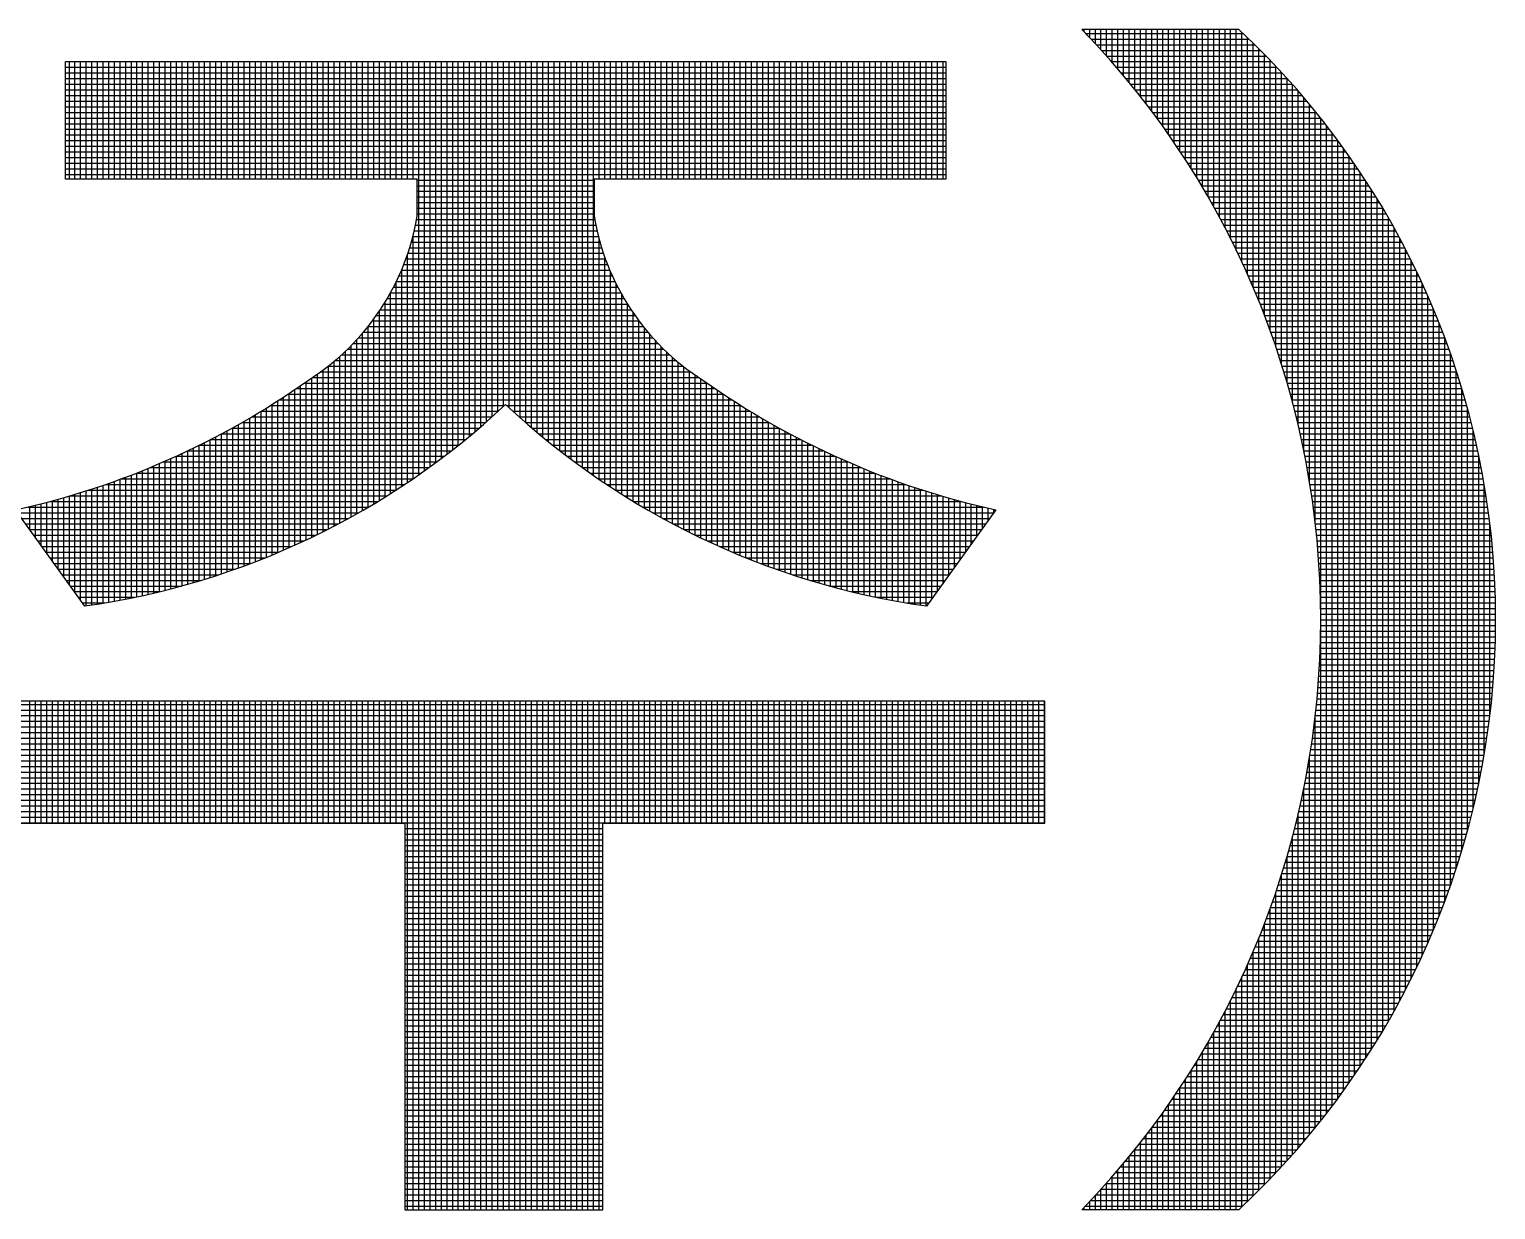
# Model space of a CAD drawing. Header units: inches. Extents: x 2106 to 2947, y -14 to 580.
# Drawn here: x 2841.9 to 2846.417, y 88.532 to 92.167 of the extents above; entities that cross this region are included whole.
import ezdxf

# ---------------------------------------------------------------- set-up
doc = ezdxf.new("R2010")
doc.units = ezdxf.units.IN
doc.header["$MEASUREMENT"] = 0
doc.layers.add('BG ÇÑ±¹Áö¿ª³\xad¹æ±â¼úÁÖ½ÄÈ¸»ç CI', color=7, linetype='Continuous')

msp = doc.modelspace()

# ---------------------------------------------------------------- linework, layer by layer
at = {"layer": 'BG ÇÑ±¹Áö¿ª³\xad¹æ±â¼úÁÖ½ÄÈ¸»ç CI', "color": 7, "linetype": 'Continuous', "lineweight": 25}
for p, q in [((2845.1425, 92.1672), (2845.6254, 92.1672)), ((2845.1492, 92.1603), (2845.1492, 92.1672)), ((2845.1547, 92.1545), (2845.639, 92.1545)), ((2845.1665, 92.142), (2845.1665, 92.1672)), ((2845.1839, 92.1234), (2845.1839, 92.1672)), ((2845.2013, 92.1044), (2845.2013, 92.1672)), ((2845.2186, 92.0851), (2845.2186, 92.1672)), ((2845.236, 92.0653), (2845.236, 92.1672)), ((2845.2534, 92.0452), (2845.2534, 92.1672)), ((2845.2707, 92.0246), (2845.2707, 92.1672)), ((2845.2881, 92.0036), (2845.2881, 92.1672)), ((2845.3055, 91.9821), (2845.3055, 92.1672)), ((2845.3228, 91.9602), (2845.3228, 92.1672)), ((2845.3402, 91.9378), (2845.3402, 92.1672)), ((2845.3576, 91.9148), (2845.3576, 92.1672)), ((2845.3749, 91.8913), (2845.3749, 92.1672)), ((2845.3923, 91.8673), (2845.3923, 92.1672)), ((2845.4096, 91.8427), (2845.4096, 92.1672)), ((2845.427, 91.8174), (2845.427, 92.1672)), ((2845.4444, 91.7915), (2845.4444, 92.1672)), ((2845.4617, 91.7649), (2845.4617, 92.1672)), ((2845.4791, 91.7376), (2845.4791, 92.1672)), ((2845.4965, 91.7095), (2845.4965, 92.1672)), ((2845.5138, 91.6806), (2845.5138, 92.1672)), ((2845.5312, 91.6508), (2845.5312, 92.1672)), ((2845.5486, 91.6201), (2845.5486, 92.1672)), ((2845.5659, 91.5884), (2845.5659, 92.1672)), ((2845.5833, 91.5556), (2845.5833, 92.1672)), ((2845.6007, 91.5216), (2845.6007, 92.1672)), ((2845.618, 91.4863), (2845.618, 92.1672)), ((2845.6354, 91.4496), (2845.6354, 92.1578)), ((2845.1712, 92.1371), (2845.6572, 92.1371)), ((2845.1873, 92.1197), (2845.675, 92.1197)), ((2845.2031, 92.1024), (2845.6925, 92.1024)), ((2845.6527, 91.4114), (2845.6527, 92.1414)), ((2845.6701, 91.3715), (2845.6701, 92.1245)), ((2845.6875, 91.3296), (2845.6875, 92.1074)), ((2842.0119, 91.7059), (2842.0119, 92.0682)), ((2842.0119, 92.0682), (2843.3675, 92.0682)), ((2842.0119, 92.0676), (2844.723, 92.0676)), ((2842.0236, 91.7059), (2842.0236, 92.0682)), ((2842.0409, 91.7059), (2842.0409, 92.0682)), ((2842.0583, 91.7059), (2842.0583, 92.0682)), ((2842.0757, 91.7059), (2842.0757, 92.0682)), ((2842.093, 91.7059), (2842.093, 92.0682)), ((2842.1104, 91.7059), (2842.1104, 92.0682)), ((2842.1278, 91.7059), (2842.1278, 92.0682)), ((2842.1451, 91.7059), (2842.1451, 92.0682)), ((2842.1625, 91.7059), (2842.1625, 92.0682)), ((2842.1798, 91.7059), (2842.1798, 92.0682)), ((2842.1972, 91.7059), (2842.1972, 92.0682)), ((2842.2146, 91.7059), (2842.2146, 92.0682)), ((2842.2319, 91.7059), (2842.2319, 92.0682)), ((2842.2493, 91.7059), (2842.2493, 92.0682)), ((2842.2667, 91.7059), (2842.2667, 92.0682)), ((2842.284, 91.7059), (2842.284, 92.0682)), ((2842.3014, 91.7059), (2842.3014, 92.0682)), ((2842.3188, 91.7059), (2842.3188, 92.0682)), ((2842.3361, 91.7059), (2842.3361, 92.0682)), ((2842.3535, 91.7059), (2842.3535, 92.0682)), ((2842.3709, 91.7059), (2842.3709, 92.0682)), ((2842.3882, 91.7059), (2842.3882, 92.0682)), ((2842.4056, 91.7059), (2842.4056, 92.0682)), ((2842.423, 91.7059), (2842.423, 92.0682)), ((2842.4403, 91.7059), (2842.4403, 92.0682)), ((2842.4577, 91.7059), (2842.4577, 92.0682)), ((2842.475, 91.7059), (2842.475, 92.0682)), ((2842.4924, 91.7059), (2842.4924, 92.0682)), ((2842.5098, 91.7059), (2842.5098, 92.0682)), ((2842.5271, 91.7059), (2842.5271, 92.0682)), ((2842.5445, 91.7059), (2842.5445, 92.0682)), ((2842.5619, 91.7059), (2842.5619, 92.0682)), ((2842.5792, 91.7059), (2842.5792, 92.0682)), ((2842.5966, 91.7059), (2842.5966, 92.0682)), ((2842.614, 91.7059), (2842.614, 92.0682)), ((2842.6313, 91.7059), (2842.6313, 92.0682)), ((2842.6487, 91.7059), (2842.6487, 92.0682)), ((2842.6661, 91.7059), (2842.6661, 92.0682)), ((2842.6834, 91.7059), (2842.6834, 92.0682)), ((2842.7008, 91.7059), (2842.7008, 92.0682)), ((2842.7181, 91.7059), (2842.7181, 92.0682)), ((2842.7355, 91.7059), (2842.7355, 92.0682)), ((2842.7529, 91.7059), (2842.7529, 92.0682)), ((2842.7702, 91.7059), (2842.7702, 92.0682)), ((2842.7876, 91.7059), (2842.7876, 92.0682)), ((2842.805, 91.7059), (2842.805, 92.0682)), ((2842.8223, 91.7059), (2842.8223, 92.0682)), ((2842.8397, 91.7059), (2842.8397, 92.0682)), ((2842.8571, 91.7059), (2842.8571, 92.0682)), ((2842.8744, 91.7059), (2842.8744, 92.0682)), ((2842.8918, 91.7059), (2842.8918, 92.0682)), ((2842.9092, 91.7059), (2842.9092, 92.0682)), ((2842.9265, 91.7059), (2842.9265, 92.0682)), ((2842.9439, 91.7059), (2842.9439, 92.0682)), ((2842.9613, 91.7059), (2842.9613, 92.0682)), ((2842.9786, 91.7059), (2842.9786, 92.0682)), ((2842.996, 91.7059), (2842.996, 92.0682)), ((2843.0133, 91.7059), (2843.0133, 92.0682)), ((2843.0307, 91.7059), (2843.0307, 92.0682)), ((2843.0481, 91.7059), (2843.0481, 92.0682)), ((2843.0654, 91.7059), (2843.0654, 92.0682)), ((2843.0828, 91.7059), (2843.0828, 92.0682)), ((2843.1002, 90.7953), (2843.1002, 92.0682)), ((2843.1175, 90.8075), (2843.1175, 92.0682)), ((2843.1349, 90.82), (2843.1349, 92.0682)), ((2843.1523, 90.8327), (2843.1523, 92.0682)), ((2843.1696, 90.8456), (2843.1696, 92.0682)), ((2843.187, 90.8588), (2843.187, 92.0682)), ((2843.2044, 90.8722), (2843.2044, 92.0682)), ((2843.2217, 90.8859), (2843.2217, 92.0682)), ((2843.2391, 90.8998), (2843.2391, 92.0682)), ((2843.2564, 90.9141), (2843.2564, 92.0682)), ((2843.2738, 90.9286), (2843.2738, 92.0682)), ((2843.2912, 90.9433), (2843.2912, 92.0682)), ((2843.3085, 90.9584), (2843.3085, 92.0682)), ((2843.3259, 90.9738), (2843.3259, 92.0682)), ((2843.3433, 90.9895), (2843.3433, 92.0682)), ((2843.3606, 91.0055), (2843.3606, 92.0682)), ((2843.3675, 92.0682), (2844.723, 92.0682)), ((2843.378, 91.002), (2843.378, 92.0682)), ((2843.3954, 90.9861), (2843.3954, 92.0682)), ((2843.4127, 90.9705), (2843.4127, 92.0682)), ((2843.4301, 90.9552), (2843.4301, 92.0682)), ((2843.4475, 90.9402), (2843.4475, 92.0682)), ((2843.4648, 90.9254), (2843.4648, 92.0682)), ((2843.4822, 90.911), (2843.4822, 92.0682)), ((2843.4996, 90.8968), (2843.4996, 92.0682)), ((2843.5169, 90.8829), (2843.5169, 92.0682)), ((2843.5343, 90.8693), (2843.5343, 92.0682)), ((2843.5516, 90.8559), (2843.5516, 92.0682)), ((2843.569, 90.8428), (2843.569, 92.0682)), ((2843.5864, 90.8299), (2843.5864, 92.0682)), ((2843.6037, 90.8173), (2843.6037, 92.0682)), ((2843.6211, 90.8049), (2843.6211, 92.0682)), ((2843.6385, 90.7927), (2843.6385, 92.0682)), ((2843.6558, 91.7059), (2843.6558, 92.0682)), ((2843.6732, 91.7059), (2843.6732, 92.0682)), ((2843.6906, 91.7059), (2843.6906, 92.0682)), ((2843.7079, 91.7059), (2843.7079, 92.0682)), ((2843.7253, 91.7059), (2843.7253, 92.0682)), ((2843.7427, 91.7059), (2843.7427, 92.0682)), ((2843.76, 91.7059), (2843.76, 92.0682)), ((2843.7774, 91.7059), (2843.7774, 92.0682)), ((2843.7947, 91.7059), (2843.7947, 92.0682)), ((2843.8121, 91.7059), (2843.8121, 92.0682)), ((2843.8295, 91.7059), (2843.8295, 92.0682)), ((2843.8468, 91.7059), (2843.8468, 92.0682)), ((2843.8642, 91.7059), (2843.8642, 92.0682)), ((2843.8816, 91.7059), (2843.8816, 92.0682)), ((2843.8989, 91.7059), (2843.8989, 92.0682)), ((2843.9163, 91.7059), (2843.9163, 92.0682)), ((2843.9337, 91.7059), (2843.9337, 92.0682)), ((2843.951, 91.7059), (2843.951, 92.0682)), ((2843.9684, 91.7059), (2843.9684, 92.0682)), ((2843.9858, 91.7059), (2843.9858, 92.0682)), ((2844.0031, 91.7059), (2844.0031, 92.0682)), ((2844.0205, 91.7059), (2844.0205, 92.0682)), ((2844.0379, 91.7059), (2844.0379, 92.0682)), ((2844.0552, 91.7059), (2844.0552, 92.0682)), ((2844.0726, 91.7059), (2844.0726, 92.0682)), ((2844.0899, 91.7059), (2844.0899, 92.0682)), ((2844.1073, 91.7059), (2844.1073, 92.0682)), ((2844.1247, 91.7059), (2844.1247, 92.0682)), ((2844.142, 91.7059), (2844.142, 92.0682)), ((2844.1594, 91.7059), (2844.1594, 92.0682)), ((2844.1768, 91.7059), (2844.1768, 92.0682)), ((2844.1941, 91.7059), (2844.1941, 92.0682)), ((2844.2115, 91.7059), (2844.2115, 92.0682)), ((2844.2289, 91.7059), (2844.2289, 92.0682)), ((2844.2462, 91.7059), (2844.2462, 92.0682)), ((2844.2636, 91.7059), (2844.2636, 92.0682)), ((2844.281, 91.7059), (2844.281, 92.0682)), ((2844.2983, 91.7059), (2844.2983, 92.0682)), ((2844.3157, 91.7059), (2844.3157, 92.0682)), ((2844.333, 91.7059), (2844.333, 92.0682)), ((2844.3504, 91.7059), (2844.3504, 92.0682)), ((2844.3678, 91.7059), (2844.3678, 92.0682)), ((2844.3851, 91.7059), (2844.3851, 92.0682)), ((2844.4025, 91.7059), (2844.4025, 92.0682)), ((2844.4199, 91.7059), (2844.4199, 92.0682)), ((2844.4372, 91.7059), (2844.4372, 92.0682)), ((2844.4546, 91.7059), (2844.4546, 92.0682)), ((2844.472, 91.7059), (2844.472, 92.0682)), ((2844.4893, 91.7059), (2844.4893, 92.0682)), ((2844.5067, 91.7059), (2844.5067, 92.0682)), ((2844.5241, 91.7059), (2844.5241, 92.0682)), ((2844.5414, 91.7059), (2844.5414, 92.0682)), ((2844.5588, 91.7059), (2844.5588, 92.0682)), ((2844.5761, 91.7059), (2844.5761, 92.0682)), ((2844.5935, 91.7059), (2844.5935, 92.0682)), ((2844.6109, 91.7059), (2844.6109, 92.0682)), ((2844.6282, 91.7059), (2844.6282, 92.0682)), ((2844.6456, 91.7059), (2844.6456, 92.0682)), ((2844.663, 91.7059), (2844.663, 92.0682)), ((2844.6803, 91.7059), (2844.6803, 92.0682)), ((2844.6977, 91.7059), (2844.6977, 92.0682)), ((2844.7151, 91.7059), (2844.7151, 92.0682)), ((2844.723, 92.0682), (2844.723, 91.7059)), ((2845.2187, 92.085), (2845.7096, 92.085)), ((2845.234, 92.0676), (2845.7265, 92.0676)), ((2845.7048, 91.2856), (2845.7048, 92.0899)), ((2845.7222, 91.239), (2845.7222, 92.0721)), ((2845.7396, 91.1895), (2845.7396, 92.0539)), ((2842.0119, 92.0503), (2844.723, 92.0503)), ((2842.0119, 92.0329), (2844.723, 92.0329)), ((2842.0119, 92.0156), (2844.723, 92.0156)), ((2845.249, 92.0503), (2845.7429, 92.0503)), ((2845.2638, 92.0329), (2845.7591, 92.0329)), ((2845.2783, 92.0156), (2845.775, 92.0156)), ((2845.7569, 91.1365), (2845.7569, 92.0353)), ((2845.7743, 91.0792), (2845.7743, 92.0163)), ((2842.0119, 91.9982), (2844.723, 91.9982)), ((2842.0119, 91.9808), (2844.723, 91.9808)), ((2842.0119, 91.9635), (2844.723, 91.9635)), ((2845.2925, 91.9982), (2845.7906, 91.9982)), ((2845.3065, 91.9808), (2845.8058, 91.9808)), ((2845.3203, 91.9635), (2845.8208, 91.9635)), ((2845.7917, 91.0166), (2845.7917, 91.9969)), ((2845.809, 90.947), (2845.809, 91.9772)), ((2842.0119, 91.9461), (2844.723, 91.9461)), ((2842.0119, 91.9287), (2844.723, 91.9287)), ((2845.3338, 91.9461), (2845.8356, 91.9461)), ((2845.3471, 91.9287), (2845.85, 91.9287)), ((2845.8264, 90.8675), (2845.8264, 91.9569)), ((2845.8438, 90.7727), (2845.8438, 91.9363)), ((2842.0119, 91.9114), (2844.723, 91.9114)), ((2842.0119, 91.894), (2844.723, 91.894)), ((2842.0119, 91.8766), (2844.723, 91.8766)), ((2845.3601, 91.9114), (2845.8642, 91.9114)), ((2845.373, 91.894), (2845.8781, 91.894)), ((2845.3856, 91.8766), (2845.8918, 91.8766)), ((2845.8611, 90.6482), (2845.8611, 91.9151)), ((2845.8785, 88.8055), (2845.8785, 91.8935)), ((2845.8959, 88.8277), (2845.8959, 91.8714)), ((2842.0119, 91.8593), (2844.723, 91.8593)), ((2842.0119, 91.8419), (2844.723, 91.8419)), ((2845.398, 91.8593), (2845.9052, 91.8593)), ((2845.4102, 91.8419), (2845.9184, 91.8419)), ((2845.9132, 88.8503), (2845.9132, 91.8488)), ((2842.0119, 91.8245), (2844.723, 91.8245)), ((2842.0119, 91.8072), (2844.723, 91.8072)), ((2842.0119, 91.7898), (2844.723, 91.7898)), ((2845.4221, 91.8245), (2845.9313, 91.8245)), ((2845.4339, 91.8072), (2845.944, 91.8072)), ((2845.4455, 91.7898), (2845.9565, 91.7898)), ((2845.9306, 88.8735), (2845.9306, 91.8256)), ((2845.9479, 88.8973), (2845.9479, 91.8018)), ((2842.0119, 91.7725), (2844.723, 91.7725)), ((2842.0119, 91.7551), (2844.723, 91.7551)), ((2842.0119, 91.7377), (2844.723, 91.7377)), ((2845.4569, 91.7725), (2845.9688, 91.7725)), ((2845.468, 91.7551), (2845.9808, 91.7551)), ((2845.479, 91.7377), (2845.9926, 91.7377)), ((2845.9653, 88.9217), (2845.9653, 91.7774)), ((2845.9827, 88.9467), (2845.9827, 91.7524)), ((2842.0119, 91.7204), (2844.723, 91.7204)), ((2843.0952, 91.7059), (2842.0119, 91.7059)), ((2843.0952, 91.594), (2843.0952, 91.7059)), ((2843.0952, 91.703), (2843.6398, 91.703)), ((2844.723, 91.7059), (2843.6398, 91.7059)), ((2843.6398, 91.7059), (2843.6398, 91.594)), ((2845.4898, 91.7204), (2846.0042, 91.7204)), ((2845.5004, 91.703), (2846.0156, 91.703)), ((2846, 88.9724), (2846, 91.7267)), ((2846.0174, 88.9988), (2846.0174, 91.7003)), ((2843.0952, 91.6856), (2843.6398, 91.6856)), ((2843.0952, 91.6683), (2843.6398, 91.6683)), ((2843.0952, 91.6509), (2843.6398, 91.6509)), ((2845.5108, 91.6856), (2846.0268, 91.6856)), ((2845.5211, 91.6683), (2846.0378, 91.6683)), ((2845.5311, 91.6509), (2846.0486, 91.6509)), ((2846.0348, 89.0259), (2846.0348, 91.6731)), ((2846.0521, 89.0539), (2846.0521, 91.6452)), ((2843.0952, 91.6335), (2843.6398, 91.6335)), ((2843.0952, 91.6162), (2843.6398, 91.6162)), ((2845.541, 91.6335), (2846.0592, 91.6335)), ((2845.5507, 91.6162), (2846.0696, 91.6162)), ((2846.0695, 89.0827), (2846.0695, 91.6163)), ((2843.0897, 91.5641), (2843.6453, 91.5641)), ((2843.093, 91.5814), (2843.6419, 91.5814)), ((2843.0952, 91.5988), (2843.6398, 91.5988)), ((2845.5603, 91.5988), (2846.0798, 91.5988)), ((2845.5696, 91.5814), (2846.0898, 91.5814)), ((2845.5788, 91.5641), (2846.0997, 91.5641)), ((2846.0869, 89.1125), (2846.0869, 91.5866)), ((2846.1042, 89.1432), (2846.1042, 91.5559)), ((2843.077, 91.512), (2843.658, 91.512)), ((2843.0816, 91.5293), (2843.6533, 91.5293)), ((2843.0828, 90.7833), (2843.0828, 91.534)), ((2843.0859, 91.5467), (2843.6491, 91.5467)), ((2843.6558, 90.7808), (2843.6558, 91.5198)), ((2845.5879, 91.5467), (2846.1093, 91.5467)), ((2845.5967, 91.5293), (2846.1188, 91.5293)), ((2845.6054, 91.512), (2846.1281, 91.512)), ((2846.1216, 89.1749), (2846.1216, 91.5241)), ((2843.0654, 90.7716), (2843.0654, 91.4749)), ((2843.0662, 91.4773), (2843.6687, 91.4773)), ((2843.0718, 91.4946), (2843.6631, 91.4946)), ((2845.614, 91.4946), (2846.1372, 91.4946)), ((2845.6224, 91.4773), (2846.1461, 91.4773)), ((2846.139, 89.2079), (2846.139, 91.4912)), ((2843.0465, 91.4252), (2843.6884, 91.4252)), ((2843.0481, 90.76), (2843.0481, 91.4289)), ((2843.0536, 91.4425), (2843.6814, 91.4425)), ((2843.0601, 91.4599), (2843.6748, 91.4599)), ((2843.6732, 90.7691), (2843.6732, 91.4643)), ((2843.6906, 90.7576), (2843.6906, 91.4202)), ((2845.6306, 91.4599), (2846.1549, 91.4599)), ((2845.6387, 91.4425), (2846.1635, 91.4425)), ((2845.6466, 91.4252), (2846.1719, 91.4252)), ((2846.1563, 89.242), (2846.1563, 91.457)), ((2846.1737, 89.2776), (2846.1737, 91.4215)), ((2843.0307, 90.7487), (2843.0307, 91.3903)), ((2843.0308, 91.3904), (2843.7041, 91.3904)), ((2843.0389, 91.4078), (2843.696, 91.4078)), ((2843.7079, 90.7463), (2843.7079, 91.3827)), ((2845.6544, 91.4078), (2846.1802, 91.4078)), ((2845.662, 91.3904), (2846.1883, 91.3904)), ((2846.191, 89.3146), (2846.191, 91.3844)), ((2843.003, 91.3383), (2843.732, 91.3383)), ((2843.0128, 91.3557), (2843.7221, 91.3557)), ((2843.0133, 90.7376), (2843.0133, 91.3566)), ((2843.0221, 91.3731), (2843.7128, 91.3731)), ((2843.7253, 90.7352), (2843.7253, 91.3499)), ((2845.6694, 91.3731), (2846.1962, 91.3731)), ((2845.6768, 91.3557), (2846.204, 91.3557)), ((2845.6839, 91.3383), (2846.2116, 91.3383)), ((2846.2084, 89.3534), (2846.2084, 91.3457)), ((2842.9695, 91.2862), (2843.7655, 91.2862)), ((2842.9786, 90.716), (2842.9786, 91.2996)), ((2842.9813, 91.3036), (2843.7536, 91.3036)), ((2842.9925, 91.321), (2843.7425, 91.321)), ((2842.996, 90.7267), (2842.996, 91.3266)), ((2843.7427, 90.7244), (2843.7427, 91.3207)), ((2843.76, 90.7137), (2843.76, 91.2941)), ((2845.691, 91.321), (2846.2191, 91.321)), ((2845.6978, 91.3036), (2846.2264, 91.3036)), ((2845.7046, 91.2862), (2846.2335, 91.2862)), ((2846.2258, 89.394), (2846.2258, 91.3051)), ((2842.9434, 91.2515), (2843.7915, 91.2515)), ((2842.9439, 90.6952), (2842.9439, 91.2521)), ((2842.9568, 91.2689), (2843.7781, 91.2689)), ((2842.9613, 90.7055), (2842.9613, 91.2748)), ((2843.7774, 90.7033), (2843.7774, 91.2698)), ((2843.7947, 90.6931), (2843.7947, 91.2474)), ((2845.7112, 91.2689), (2846.2405, 91.2689)), ((2845.7176, 91.2515), (2846.2474, 91.2515)), ((2846.2431, 89.4367), (2846.2431, 91.2623)), ((2842.8979, 91.1994), (2843.837, 91.1994)), ((2842.9092, 90.6752), (2842.9092, 91.2114)), ((2842.914, 91.2168), (2843.8209, 91.2168)), ((2842.9265, 90.6851), (2842.9265, 91.231)), ((2842.9292, 91.2342), (2843.8057, 91.2342)), ((2843.8121, 90.683), (2843.8121, 91.2267)), ((2843.8295, 90.6731), (2843.8295, 91.2074)), ((2845.724, 91.2342), (2846.2541, 91.2342)), ((2845.7301, 91.2168), (2846.2606, 91.2168)), ((2845.7362, 91.1994), (2846.267, 91.1994)), ((2846.2605, 89.4819), (2846.2605, 91.2171)), ((2842.8571, 90.6467), (2842.8571, 91.16)), ((2842.8622, 91.1647), (2843.8727, 91.1647)), ((2842.8744, 90.656), (2842.8744, 91.1761)), ((2842.8807, 91.1821), (2843.8543, 91.1821)), ((2842.8918, 90.6655), (2842.8918, 91.1931)), ((2843.8468, 90.6635), (2843.8468, 91.1894)), ((2843.8642, 90.654), (2843.8642, 91.1726)), ((2843.8816, 90.6447), (2843.8816, 91.1568)), ((2845.7421, 91.1821), (2846.2733, 91.1821)), ((2845.7478, 91.1647), (2846.2794, 91.1647)), ((2846.2779, 89.53), (2846.2779, 91.1691)), ((2842.7876, 90.6112), (2842.7876, 91.1051)), ((2842.7982, 91.1126), (2843.9367, 91.1126)), ((2842.805, 90.6198), (2842.805, 91.1176)), ((2842.8212, 91.13), (2843.9137, 91.13)), ((2842.8223, 90.6286), (2842.8223, 91.1309)), ((2842.8397, 90.6375), (2842.8397, 91.145)), ((2842.8425, 91.1473), (2843.8925, 91.1473)), ((2843.8989, 90.6356), (2843.8989, 91.1419)), ((2843.9163, 90.6267), (2843.9163, 91.128)), ((2843.9337, 90.6179), (2843.9337, 91.1148)), ((2845.7535, 91.1473), (2846.2854, 91.1473)), ((2845.759, 91.13), (2846.2912, 91.13)), ((2845.7643, 91.1126), (2846.2969, 91.1126)), ((2846.2952, 89.5815), (2846.2952, 91.1176)), ((2842.7223, 91.0605), (2844.0126, 91.0605)), ((2842.7355, 90.5864), (2842.7355, 91.0695)), ((2842.7475, 91.0779), (2843.9874, 91.0779)), ((2842.7529, 90.5945), (2842.7529, 91.0816)), ((2842.7702, 90.6028), (2842.7702, 91.0933)), ((2842.7732, 91.0952), (2843.9617, 91.0952)), ((2843.951, 90.6094), (2843.951, 91.1025)), ((2843.9684, 90.601), (2843.9684, 91.0909)), ((2843.9858, 90.5928), (2843.9858, 91.079)), ((2844.0031, 90.5847), (2844.0031, 91.067)), ((2845.7696, 91.0952), (2846.3024, 91.0952)), ((2845.7747, 91.0779), (2846.3078, 91.0779)), ((2845.7797, 91.0605), (2846.3131, 91.0605)), ((2846.3126, 89.637), (2846.3126, 91.062)), ((2842.6661, 90.5557), (2842.6661, 91.0233)), ((2842.6699, 91.0258), (2844.065, 91.0258)), ((2842.6834, 90.5632), (2842.6834, 91.0345)), ((2842.6965, 91.0431), (2844.0384, 91.0431)), ((2842.7008, 90.5707), (2842.7008, 91.046)), ((2842.7181, 90.5785), (2842.7181, 91.0577)), ((2844.0205, 90.5768), (2844.0205, 91.0552)), ((2844.0379, 90.5691), (2844.0379, 91.0435)), ((2844.0552, 90.5616), (2844.0552, 91.0321)), ((2844.0726, 90.5542), (2844.0726, 91.0209)), ((2845.7845, 91.0431), (2846.3182, 91.0431)), ((2845.7892, 91.0258), (2846.3232, 91.0258)), ((2842.5792, 90.521), (2842.5792, 90.97)), ((2842.5855, 90.9737), (2843.3258, 90.9737)), ((2842.5966, 90.5276), (2842.5966, 90.9803)), ((2842.614, 90.5344), (2842.614, 90.9907)), ((2842.6145, 90.991), (2843.345, 90.991)), ((2842.6313, 90.5414), (2842.6313, 91.0014)), ((2842.6426, 91.0084), (2843.3638, 91.0084)), ((2842.6487, 90.5485), (2842.6487, 91.0122)), ((2843.3711, 91.0084), (2844.0923, 91.0084)), ((2843.3899, 90.991), (2844.1204, 90.991)), ((2843.4091, 90.9737), (2844.1494, 90.9737)), ((2844.0899, 90.5469), (2844.0899, 91.0099)), ((2844.1073, 90.5399), (2844.1073, 90.9991)), ((2844.1247, 90.533), (2844.1247, 90.9885)), ((2844.142, 90.5262), (2844.142, 90.9781)), ((2844.1594, 90.5196), (2844.1594, 90.9678)), ((2845.7938, 91.0084), (2846.328, 91.0084)), ((2845.7983, 90.991), (2846.3327, 90.991)), ((2845.8026, 90.9737), (2846.3373, 90.9737)), ((2846.33, 89.6978), (2846.33, 91.0013)), ((2842.5098, 90.496), (2842.5098, 90.9308)), ((2842.5247, 90.939), (2843.2861, 90.939)), ((2842.5271, 90.5021), (2842.5271, 90.9403)), ((2842.5445, 90.5082), (2842.5445, 90.95)), ((2842.5556, 90.9563), (2843.3061, 90.9563)), ((2842.5619, 90.5145), (2842.5619, 90.9599)), ((2843.4288, 90.9563), (2844.1794, 90.9563)), ((2843.4489, 90.939), (2844.2103, 90.939)), ((2844.1768, 90.5132), (2844.1768, 90.9578)), ((2844.1941, 90.5069), (2844.1941, 90.9479)), ((2844.2115, 90.5008), (2844.2115, 90.9383)), ((2844.2289, 90.4948), (2844.2289, 90.9288)), ((2845.8068, 90.9563), (2846.3417, 90.9563)), ((2845.8109, 90.939), (2846.3461, 90.939)), ((2846.3473, 89.7653), (2846.3473, 90.9337)), ((2842.4056, 90.463), (2842.4056, 90.8773)), ((2842.423, 90.4682), (2842.423, 90.8858)), ((2842.4251, 90.8869), (2843.223, 90.8869)), ((2842.4403, 90.4735), (2842.4403, 90.8944)), ((2842.4577, 90.4789), (2842.4577, 90.9033)), ((2842.4596, 90.9042), (2843.2445, 90.9042)), ((2842.475, 90.4845), (2842.475, 90.9123)), ((2842.4924, 90.4902), (2842.4924, 90.9214)), ((2842.4927, 90.9216), (2843.2655, 90.9216)), ((2843.4694, 90.9216), (2844.2422, 90.9216)), ((2843.4905, 90.9042), (2844.2754, 90.9042)), ((2843.512, 90.8869), (2844.3098, 90.8869)), ((2844.2462, 90.4889), (2844.2462, 90.9195)), ((2844.2636, 90.4833), (2844.2636, 90.9103)), ((2844.281, 90.4777), (2844.281, 90.9014)), ((2844.2983, 90.4723), (2844.2983, 90.8926)), ((2844.3157, 90.4671), (2844.3157, 90.884)), ((2845.8149, 90.9216), (2846.3502, 90.9216)), ((2845.8187, 90.9042), (2846.3543, 90.9042)), ((2845.8224, 90.8869), (2846.3582, 90.8869)), ((2842.313, 90.8348), (2843.1551, 90.8348)), ((2842.3188, 90.4395), (2842.3188, 90.8373)), ((2842.3361, 90.4439), (2842.3361, 90.845)), ((2842.352, 90.8521), (2843.1783, 90.8521)), ((2842.3535, 90.4485), (2842.3535, 90.8528)), ((2842.3709, 90.4532), (2842.3709, 90.8608)), ((2842.3882, 90.458), (2842.3882, 90.869)), ((2842.3893, 90.8695), (2843.2009, 90.8695)), ((2843.534, 90.8695), (2844.3456, 90.8695)), ((2843.5566, 90.8521), (2844.3829, 90.8521)), ((2843.5798, 90.8348), (2844.422, 90.8348)), ((2844.333, 90.462), (2844.333, 90.8755)), ((2844.3504, 90.457), (2844.3504, 90.8672)), ((2844.3678, 90.4522), (2844.3678, 90.8591)), ((2844.3851, 90.4475), (2844.3851, 90.8511)), ((2844.4025, 90.443), (2844.4025, 90.8433)), ((2844.4199, 90.4386), (2844.4199, 90.8357)), ((2845.826, 90.8695), (2846.362, 90.8695)), ((2845.8295, 90.8521), (2846.3656, 90.8521)), ((2845.8328, 90.8348), (2846.3692, 90.8348)), ((2846.3647, 89.8424), (2846.3647, 90.8567)), ((2842.1972, 90.4123), (2842.1972, 90.7879)), ((2842.2146, 90.4158), (2842.2146, 90.7945)), ((2842.2289, 90.8), (2843.1069, 90.8)), ((2842.2319, 90.4194), (2842.2319, 90.8012)), ((2842.2493, 90.4231), (2842.2493, 90.8081)), ((2842.2667, 90.427), (2842.2667, 90.8152)), ((2842.272, 90.8174), (2843.1314, 90.8174)), ((2842.284, 90.431), (2842.284, 90.8224)), ((2842.3014, 90.4352), (2842.3014, 90.8298)), ((2843.6036, 90.8174), (2844.4629, 90.8174)), ((2843.628, 90.8), (2844.506, 90.8)), ((2844.4372, 90.4343), (2844.4372, 90.8282)), ((2844.4546, 90.4302), (2844.4546, 90.8209)), ((2844.472, 90.4262), (2844.472, 90.8137)), ((2844.4893, 90.4223), (2844.4893, 90.8067)), ((2844.5067, 90.4186), (2844.5067, 90.7998)), ((2844.5241, 90.415), (2844.5241, 90.7931)), ((2845.836, 90.8174), (2846.3726, 90.8174)), ((2845.8391, 90.8), (2846.3758, 90.8)), ((2842.0757, 90.3917), (2842.0757, 90.7457)), ((2842.0827, 90.7479), (2843.0296, 90.7479)), ((2842.093, 90.3943), (2842.093, 90.7513)), ((2842.1104, 90.397), (2842.1104, 90.757)), ((2842.1278, 90.3998), (2842.1278, 90.7629)), ((2842.1347, 90.7653), (2843.0561, 90.7653)), ((2842.1451, 90.4027), (2842.1451, 90.7689)), ((2842.1625, 90.4058), (2842.1625, 90.7751)), ((2842.1798, 90.409), (2842.1798, 90.7814)), ((2842.1833, 90.7827), (2843.0819, 90.7827)), ((2843.6531, 90.7827), (2844.5517, 90.7827)), ((2843.6789, 90.7653), (2844.6002, 90.7653)), ((2843.7054, 90.7479), (2844.6522, 90.7479)), ((2844.5414, 90.4116), (2844.5414, 90.7865)), ((2844.5588, 90.4083), (2844.5588, 90.7801)), ((2844.5761, 90.4051), (2844.5761, 90.7738)), ((2844.5935, 90.4021), (2844.5935, 90.7676)), ((2844.6109, 90.3992), (2844.6109, 90.7616)), ((2844.6282, 90.3964), (2844.6282, 90.7558)), ((2844.6456, 90.3937), (2844.6456, 90.7501)), ((2844.663, 90.3912), (2844.663, 90.7445)), ((2845.8421, 90.7827), (2846.379, 90.7827)), ((2845.845, 90.7653), (2846.382, 90.7653)), ((2845.8477, 90.7479), (2846.3849, 90.7479)), ((2846.3821, 89.9342), (2846.3821, 90.7648)), ((2841.902, 90.6262), (2841.902, 90.6973)), ((2841.9194, 90.6021), (2841.9194, 90.7015)), ((2841.9367, 90.578), (2841.9367, 90.7059)), ((2841.9541, 90.5539), (2841.9541, 90.7104)), ((2841.9648, 90.7132), (2842.974, 90.7132)), ((2841.9715, 90.5298), (2841.9715, 90.715)), ((2841.9888, 90.5058), (2841.9888, 90.7198)), ((2842.0062, 90.4817), (2842.0062, 90.7247)), ((2842.0236, 90.4576), (2842.0236, 90.7297)), ((2842.0264, 90.7306), (2843.0022, 90.7306)), ((2842.0409, 90.4335), (2842.0409, 90.7349)), ((2842.0583, 90.4095), (2842.0583, 90.7402)), ((2843.7327, 90.7306), (2844.7085, 90.7306)), ((2843.7609, 90.7132), (2844.7701, 90.7132)), ((2844.6803, 90.4146), (2844.6803, 90.7391)), ((2844.6977, 90.4387), (2844.6977, 90.7338)), ((2844.7151, 90.4627), (2844.7151, 90.7287)), ((2844.7324, 90.4868), (2844.7324, 90.7236)), ((2844.7498, 90.5109), (2844.7498, 90.7188)), ((2844.7672, 90.535), (2844.7672, 90.714)), ((2844.7845, 90.5591), (2844.7845, 90.7094)), ((2844.8019, 90.5831), (2844.8019, 90.7049)), ((2844.8193, 90.6072), (2844.8193, 90.7006)), ((2845.8503, 90.7306), (2846.3876, 90.7306)), ((2845.8528, 90.7132), (2846.3903, 90.7132)), ((2842.0715, 90.3911), (2841.858, 90.6871)), ((2841.8643, 90.6785), (2842.9149, 90.6785)), ((2841.8768, 90.6611), (2842.8838, 90.6611)), ((2841.8961, 90.6959), (2842.945, 90.6959)), ((2843.79, 90.6959), (2844.8389, 90.6959)), ((2843.82, 90.6785), (2844.8707, 90.6785)), ((2843.8511, 90.6611), (2844.8581, 90.6611)), ((2844.8769, 90.6871), (2844.6634, 90.3911)), ((2844.8366, 90.6313), (2844.8366, 90.6964)), ((2844.854, 90.6554), (2844.854, 90.6923)), ((2844.8713, 90.6794), (2844.8713, 90.6884)), ((2845.8552, 90.6959), (2846.3928, 90.6959)), ((2845.8575, 90.6785), (2846.3952, 90.6785)), ((2845.8596, 90.6611), (2846.3974, 90.6611)), ((2841.8893, 90.6438), (2842.8515, 90.6438)), ((2841.9018, 90.6264), (2842.8181, 90.6264)), ((2841.9144, 90.609), (2842.7832, 90.609)), ((2843.8834, 90.6438), (2844.8456, 90.6438)), ((2843.9169, 90.6264), (2844.8331, 90.6264)), ((2843.9517, 90.609), (2844.8206, 90.609)), ((2845.8616, 90.6438), (2846.3995, 90.6438)), ((2845.8635, 90.6264), (2846.4016, 90.6264)), ((2845.8653, 90.609), (2846.4034, 90.609)), ((2846.3994, 90.0543), (2846.3994, 90.6448)), ((2841.9269, 90.5917), (2842.7468, 90.5917)), ((2841.9394, 90.5743), (2842.7088, 90.5743)), ((2843.9881, 90.5917), (2844.808, 90.5917)), ((2844.0261, 90.5743), (2844.7955, 90.5743)), ((2845.867, 90.5917), (2846.4052, 90.5917)), ((2845.8686, 90.5743), (2846.4068, 90.5743)), ((2841.9519, 90.5569), (2842.6689, 90.5569)), ((2841.9645, 90.5396), (2842.6269, 90.5396)), ((2841.977, 90.5222), (2842.5824, 90.5222)), ((2844.066, 90.5569), (2844.783, 90.5569)), ((2844.1081, 90.5396), (2844.7705, 90.5396)), ((2844.1526, 90.5222), (2844.758, 90.5222)), ((2845.87, 90.5569), (2846.4084, 90.5569)), ((2845.8713, 90.5396), (2846.4098, 90.5396)), ((2845.8725, 90.5222), (2846.411, 90.5222)), ((2841.9895, 90.5048), (2842.535, 90.5048)), ((2842.002, 90.4875), (2842.4843, 90.4875)), ((2844.1999, 90.5048), (2844.7454, 90.5048)), ((2844.2507, 90.4875), (2844.7329, 90.4875)), ((2845.8736, 90.5048), (2846.4122, 90.5048)), ((2845.8746, 90.4875), (2846.4132, 90.4875)), ((2842.0146, 90.4701), (2842.4294, 90.4701)), ((2842.0271, 90.4527), (2842.3692, 90.4527)), ((2842.0396, 90.4354), (2842.3022, 90.4354)), ((2844.3056, 90.4701), (2844.7204, 90.4701)), ((2844.3657, 90.4527), (2844.7079, 90.4527)), ((2844.4328, 90.4354), (2844.6953, 90.4354)), ((2845.8755, 90.4701), (2846.4141, 90.4701)), ((2845.8762, 90.4527), (2846.4149, 90.4527)), ((2845.8768, 90.4354), (2846.4156, 90.4354)), ((2842.0521, 90.418), (2842.2254, 90.418)), ((2842.0646, 90.4007), (2842.1331, 90.4007)), ((2844.5096, 90.418), (2844.6828, 90.418)), ((2844.6018, 90.4007), (2844.6703, 90.4007)), ((2845.8773, 90.418), (2846.4161, 90.418)), ((2845.8777, 90.4007), (2846.4165, 90.4007)), ((2845.878, 90.3833), (2846.4168, 90.3833)), ((2846.4168, 90.3138), (2846.4168, 90.3852)), ((2845.8782, 90.3659), (2846.417, 90.3659)), ((2845.8782, 90.3486), (2846.417, 90.3486)), ((2845.8777, 90.2965), (2846.4165, 90.2965)), ((2845.878, 90.3138), (2846.4168, 90.3138)), ((2845.8782, 90.3312), (2846.417, 90.3312)), ((2845.8768, 90.2617), (2846.4155, 90.2617)), ((2845.8773, 90.2791), (2846.416, 90.2791)), ((2845.8745, 90.2096), (2846.4131, 90.2096)), ((2845.8754, 90.227), (2846.414, 90.227)), ((2845.8761, 90.2444), (2846.4148, 90.2444)), ((2845.8712, 90.1576), (2846.4096, 90.1576)), ((2845.8724, 90.1749), (2846.4109, 90.1749)), ((2845.8735, 90.1923), (2846.4121, 90.1923)), ((2845.8684, 90.1228), (2846.4067, 90.1228)), ((2845.8698, 90.1402), (2846.4082, 90.1402)), ((2845.0279, 90.0981), (2841.729, 90.0981)), ((2841.729, 90.0881), (2845.0279, 90.0881)), ((2841.729, 90.0707), (2845.0279, 90.0707)), ((2841.902, 89.7225), (2841.902, 90.0981)), ((2841.9194, 89.7225), (2841.9194, 90.0981)), ((2841.9367, 89.7225), (2841.9367, 90.0981)), ((2841.9541, 89.7225), (2841.9541, 90.0981)), ((2841.9715, 89.7225), (2841.9715, 90.0981)), ((2841.9888, 89.7225), (2841.9888, 90.0981)), ((2842.0062, 89.7225), (2842.0062, 90.0981)), ((2842.0236, 89.7225), (2842.0236, 90.0981)), ((2842.0409, 89.7225), (2842.0409, 90.0981)), ((2842.0583, 89.7225), (2842.0583, 90.0981)), ((2842.0757, 89.7225), (2842.0757, 90.0981)), ((2842.093, 89.7225), (2842.093, 90.0981)), ((2842.1104, 89.7225), (2842.1104, 90.0981)), ((2842.1278, 89.7225), (2842.1278, 90.0981)), ((2842.1451, 89.7225), (2842.1451, 90.0981)), ((2842.1625, 89.7225), (2842.1625, 90.0981)), ((2842.1798, 89.7225), (2842.1798, 90.0981)), ((2842.1972, 89.7225), (2842.1972, 90.0981)), ((2842.2146, 89.7225), (2842.2146, 90.0981)), ((2842.2319, 89.7225), (2842.2319, 90.0981)), ((2842.2493, 89.7225), (2842.2493, 90.0981)), ((2842.2667, 89.7225), (2842.2667, 90.0981)), ((2842.284, 89.7225), (2842.284, 90.0981)), ((2842.3014, 89.7225), (2842.3014, 90.0981)), ((2842.3188, 89.7225), (2842.3188, 90.0981)), ((2842.3361, 89.7225), (2842.3361, 90.0981)), ((2842.3535, 89.7225), (2842.3535, 90.0981)), ((2842.3709, 89.7225), (2842.3709, 90.0981)), ((2842.3882, 89.7225), (2842.3882, 90.0981)), ((2842.4056, 89.7225), (2842.4056, 90.0981)), ((2842.423, 89.7225), (2842.423, 90.0981)), ((2842.4403, 89.7225), (2842.4403, 90.0981)), ((2842.4577, 89.7225), (2842.4577, 90.0981)), ((2842.475, 89.7225), (2842.475, 90.0981)), ((2842.4924, 89.7225), (2842.4924, 90.0981)), ((2842.5098, 89.7225), (2842.5098, 90.0981)), ((2842.5271, 89.7225), (2842.5271, 90.0981)), ((2842.5445, 89.7225), (2842.5445, 90.0981)), ((2842.5619, 89.7225), (2842.5619, 90.0981)), ((2842.5792, 89.7225), (2842.5792, 90.0981)), ((2842.5966, 89.7225), (2842.5966, 90.0981)), ((2842.614, 89.7225), (2842.614, 90.0981)), ((2842.6313, 89.7225), (2842.6313, 90.0981)), ((2842.6487, 89.7225), (2842.6487, 90.0981)), ((2842.6661, 89.7225), (2842.6661, 90.0981)), ((2842.6834, 89.7225), (2842.6834, 90.0981)), ((2842.7008, 89.7225), (2842.7008, 90.0981)), ((2842.7181, 89.7225), (2842.7181, 90.0981)), ((2842.7355, 89.7225), (2842.7355, 90.0981)), ((2842.7529, 89.7225), (2842.7529, 90.0981)), ((2842.7702, 89.7225), (2842.7702, 90.0981)), ((2842.7876, 89.7225), (2842.7876, 90.0981)), ((2842.805, 89.7225), (2842.805, 90.0981)), ((2842.8223, 89.7225), (2842.8223, 90.0981)), ((2842.8397, 89.7225), (2842.8397, 90.0981)), ((2842.8571, 89.7225), (2842.8571, 90.0981)), ((2842.8744, 89.7225), (2842.8744, 90.0981)), ((2842.8918, 89.7225), (2842.8918, 90.0981)), ((2842.9092, 89.7225), (2842.9092, 90.0981)), ((2842.9265, 89.7225), (2842.9265, 90.0981)), ((2842.9439, 89.7225), (2842.9439, 90.0981)), ((2842.9613, 89.7225), (2842.9613, 90.0981)), ((2842.9786, 89.7225), (2842.9786, 90.0981)), ((2842.996, 89.7225), (2842.996, 90.0981)), ((2843.0133, 89.7225), (2843.0133, 90.0981)), ((2843.0307, 89.7225), (2843.0307, 90.0981)), ((2843.0481, 89.7225), (2843.0481, 90.0981)), ((2843.0654, 88.5319), (2843.0654, 90.0981)), ((2843.0828, 88.5319), (2843.0828, 90.0981)), ((2843.1002, 88.5319), (2843.1002, 90.0981)), ((2843.1175, 88.5319), (2843.1175, 90.0981)), ((2843.1349, 88.5319), (2843.1349, 90.0981)), ((2843.1523, 88.5319), (2843.1523, 90.0981)), ((2843.1696, 88.5319), (2843.1696, 90.0981)), ((2843.187, 88.5319), (2843.187, 90.0981)), ((2843.2044, 88.5319), (2843.2044, 90.0981)), ((2843.2217, 88.5319), (2843.2217, 90.0981)), ((2843.2391, 88.5319), (2843.2391, 90.0981)), ((2843.2564, 88.5319), (2843.2564, 90.0981)), ((2843.2738, 88.5319), (2843.2738, 90.0981)), ((2843.2912, 88.5319), (2843.2912, 90.0981)), ((2843.3085, 88.5319), (2843.3085, 90.0981)), ((2843.3259, 88.5319), (2843.3259, 90.0981)), ((2843.3433, 88.5319), (2843.3433, 90.0981)), ((2843.3606, 88.5319), (2843.3606, 90.0981)), ((2843.378, 88.5319), (2843.378, 90.0981)), ((2843.3954, 88.5319), (2843.3954, 90.0981)), ((2843.4127, 88.5319), (2843.4127, 90.0981)), ((2843.4301, 88.5319), (2843.4301, 90.0981)), ((2843.4475, 88.5319), (2843.4475, 90.0981)), ((2843.4648, 88.5319), (2843.4648, 90.0981)), ((2843.4822, 88.5319), (2843.4822, 90.0981)), ((2843.4996, 88.5319), (2843.4996, 90.0981)), ((2843.5169, 88.5319), (2843.5169, 90.0981)), ((2843.5343, 88.5319), (2843.5343, 90.0981)), ((2843.5516, 88.5319), (2843.5516, 90.0981)), ((2843.569, 88.5319), (2843.569, 90.0981)), ((2843.5864, 88.5319), (2843.5864, 90.0981)), ((2843.6037, 88.5319), (2843.6037, 90.0981)), ((2843.6211, 88.5319), (2843.6211, 90.0981)), ((2843.6385, 88.5319), (2843.6385, 90.0981)), ((2843.6558, 88.5319), (2843.6558, 90.0981)), ((2843.6732, 89.7225), (2843.6732, 90.0981)), ((2843.6906, 89.7225), (2843.6906, 90.0981)), ((2843.7079, 89.7225), (2843.7079, 90.0981)), ((2843.7253, 89.7225), (2843.7253, 90.0981)), ((2843.7427, 89.7225), (2843.7427, 90.0981)), ((2843.76, 89.7225), (2843.76, 90.0981)), ((2843.7774, 89.7225), (2843.7774, 90.0981)), ((2843.7947, 89.7225), (2843.7947, 90.0981)), ((2843.8121, 89.7225), (2843.8121, 90.0981)), ((2843.8295, 89.7225), (2843.8295, 90.0981)), ((2843.8468, 89.7225), (2843.8468, 90.0981)), ((2843.8642, 89.7225), (2843.8642, 90.0981)), ((2843.8816, 89.7225), (2843.8816, 90.0981)), ((2843.8989, 89.7225), (2843.8989, 90.0981)), ((2843.9163, 89.7225), (2843.9163, 90.0981)), ((2843.9337, 89.7225), (2843.9337, 90.0981)), ((2843.951, 89.7225), (2843.951, 90.0981)), ((2843.9684, 89.7225), (2843.9684, 90.0981)), ((2843.9858, 89.7225), (2843.9858, 90.0981)), ((2844.0031, 89.7225), (2844.0031, 90.0981)), ((2844.0205, 89.7225), (2844.0205, 90.0981)), ((2844.0379, 89.7225), (2844.0379, 90.0981)), ((2844.0552, 89.7225), (2844.0552, 90.0981)), ((2844.0726, 89.7225), (2844.0726, 90.0981)), ((2844.0899, 89.7225), (2844.0899, 90.0981)), ((2844.1073, 89.7225), (2844.1073, 90.0981)), ((2844.1247, 89.7225), (2844.1247, 90.0981)), ((2844.142, 89.7225), (2844.142, 90.0981)), ((2844.1594, 89.7225), (2844.1594, 90.0981)), ((2844.1768, 89.7225), (2844.1768, 90.0981)), ((2844.1941, 89.7225), (2844.1941, 90.0981)), ((2844.2115, 89.7225), (2844.2115, 90.0981)), ((2844.2289, 89.7225), (2844.2289, 90.0981)), ((2844.2462, 89.7225), (2844.2462, 90.0981)), ((2844.2636, 89.7225), (2844.2636, 90.0981)), ((2844.281, 89.7225), (2844.281, 90.0981)), ((2844.2983, 89.7225), (2844.2983, 90.0981)), ((2844.3157, 89.7225), (2844.3157, 90.0981)), ((2844.333, 89.7225), (2844.333, 90.0981)), ((2844.3504, 89.7225), (2844.3504, 90.0981)), ((2844.3678, 89.7225), (2844.3678, 90.0981)), ((2844.3851, 89.7225), (2844.3851, 90.0981)), ((2844.4025, 89.7225), (2844.4025, 90.0981)), ((2844.4199, 89.7225), (2844.4199, 90.0981)), ((2844.4372, 89.7225), (2844.4372, 90.0981)), ((2844.4546, 89.7225), (2844.4546, 90.0981)), ((2844.472, 89.7225), (2844.472, 90.0981)), ((2844.4893, 89.7225), (2844.4893, 90.0981)), ((2844.5067, 89.7225), (2844.5067, 90.0981)), ((2844.5241, 89.7225), (2844.5241, 90.0981)), ((2844.5414, 89.7225), (2844.5414, 90.0981)), ((2844.5588, 89.7225), (2844.5588, 90.0981)), ((2844.5761, 89.7225), (2844.5761, 90.0981)), ((2844.5935, 89.7225), (2844.5935, 90.0981)), ((2844.6109, 89.7225), (2844.6109, 90.0981)), ((2844.6282, 89.7225), (2844.6282, 90.0981)), ((2844.6456, 89.7225), (2844.6456, 90.0981)), ((2844.663, 89.7225), (2844.663, 90.0981)), ((2844.6803, 89.7225), (2844.6803, 90.0981)), ((2844.6977, 89.7225), (2844.6977, 90.0981)), ((2844.7151, 89.7225), (2844.7151, 90.0981)), ((2844.7324, 89.7225), (2844.7324, 90.0981)), ((2844.7498, 89.7225), (2844.7498, 90.0981)), ((2844.7672, 89.7225), (2844.7672, 90.0981)), ((2844.7845, 89.7225), (2844.7845, 90.0981)), ((2844.8019, 89.7225), (2844.8019, 90.0981)), ((2844.8193, 89.7225), (2844.8193, 90.0981)), ((2844.8366, 89.7225), (2844.8366, 90.0981)), ((2844.854, 89.7225), (2844.854, 90.0981)), ((2844.8713, 89.7225), (2844.8713, 90.0981)), ((2844.8887, 89.7225), (2844.8887, 90.0981)), ((2844.9061, 89.7225), (2844.9061, 90.0981)), ((2844.9234, 89.7225), (2844.9234, 90.0981)), ((2844.9408, 89.7225), (2844.9408, 90.0981)), ((2844.9582, 89.7225), (2844.9582, 90.0981)), ((2844.9755, 89.7225), (2844.9755, 90.0981)), ((2844.9929, 89.7225), (2844.9929, 90.0981)), ((2845.0103, 89.7225), (2845.0103, 90.0981)), ((2845.0276, 89.7225), (2845.0276, 90.0981)), ((2845.0279, 89.7225), (2845.0279, 90.0981)), ((2845.8633, 90.0707), (2846.4013, 90.0707)), ((2845.8651, 90.0881), (2846.4032, 90.0881)), ((2845.8668, 90.1055), (2846.405, 90.1055)), ((2841.729, 90.0534), (2845.0279, 90.0534)), ((2841.729, 90.036), (2845.0279, 90.036)), ((2845.8594, 90.036), (2846.3972, 90.036)), ((2845.8611, 88.7839), (2845.8611, 90.0509)), ((2845.8614, 90.0534), (2846.3993, 90.0534)), ((2841.729, 90.0186), (2845.0279, 90.0186)), ((2841.729, 90.0013), (2845.0279, 90.0013)), ((2841.729, 89.9839), (2845.0279, 89.9839)), ((2845.8525, 89.9839), (2846.39, 89.9839)), ((2845.8549, 90.0013), (2846.3925, 90.0013)), ((2845.8572, 90.0186), (2846.3949, 90.0186)), ((2841.729, 89.9665), (2845.0279, 89.9665)), ((2841.729, 89.9492), (2845.0279, 89.9492)), ((2841.729, 89.9318), (2845.0279, 89.9318)), ((2845.8446, 89.9318), (2846.3816, 89.9318)), ((2845.8474, 89.9492), (2846.3845, 89.9492)), ((2845.85, 89.9665), (2846.3873, 89.9665)), ((2841.729, 89.9144), (2845.0279, 89.9144)), ((2841.729, 89.8971), (2845.0279, 89.8971)), ((2845.8388, 89.8971), (2846.3755, 89.8971)), ((2845.8418, 89.9144), (2846.3786, 89.9144)), ((2845.8438, 88.7628), (2845.8438, 89.9264)), ((2841.729, 89.8797), (2845.0279, 89.8797)), ((2841.729, 89.8624), (2845.0279, 89.8624)), ((2841.729, 89.845), (2845.0279, 89.845)), ((2845.8291, 89.845), (2846.3652, 89.845)), ((2845.8324, 89.8624), (2846.3688, 89.8624)), ((2845.8357, 89.8797), (2846.3722, 89.8797)), ((2841.729, 89.8276), (2845.0279, 89.8276)), ((2841.729, 89.8103), (2845.0279, 89.8103)), ((2845.822, 89.8103), (2846.3578, 89.8103)), ((2845.8256, 89.8276), (2846.3616, 89.8276)), ((2845.8264, 88.7421), (2845.8264, 89.8316)), ((2841.729, 89.7929), (2845.0279, 89.7929)), ((2841.729, 89.7755), (2845.0279, 89.7755)), ((2841.729, 89.7582), (2845.0279, 89.7582)), ((2845.809, 88.7219), (2845.809, 89.7521)), ((2845.8104, 89.7582), (2846.3456, 89.7582)), ((2845.8144, 89.7755), (2846.3498, 89.7755)), ((2845.8183, 89.7929), (2846.3538, 89.7929)), ((2841.729, 89.7408), (2845.0279, 89.7408)), ((2841.729, 89.7234), (2845.0279, 89.7234)), ((2841.729, 89.7225), (2843.0565, 89.7225)), ((2843.0565, 89.7225), (2843.0565, 88.5319)), ((2843.0565, 89.7061), (2843.6665, 89.7061)), ((2843.6665, 89.7225), (2845.0279, 89.7225)), ((2843.6665, 88.5319), (2843.6665, 89.7225)), ((2845.7978, 89.7061), (2846.3322, 89.7061)), ((2845.8021, 89.7234), (2846.3368, 89.7234)), ((2845.8064, 89.7408), (2846.3413, 89.7408)), ((2843.0565, 89.6887), (2843.6665, 89.6887)), ((2843.0565, 89.6713), (2843.6665, 89.6713)), ((2845.7887, 89.6713), (2846.3226, 89.6713)), ((2845.7917, 88.7021), (2845.7917, 89.6825)), ((2845.7933, 89.6887), (2846.3275, 89.6887)), ((2843.0565, 89.654), (2843.6665, 89.654)), ((2843.0565, 89.6366), (2843.6665, 89.6366)), ((2843.0565, 89.6193), (2843.6665, 89.6193)), ((2845.7741, 89.6193), (2846.3072, 89.6193)), ((2845.7743, 88.6828), (2845.7743, 89.6199)), ((2845.7791, 89.6366), (2846.3125, 89.6366)), ((2845.784, 89.654), (2846.3176, 89.654)), ((2843.0565, 89.6019), (2843.6665, 89.6019)), ((2843.0565, 89.5845), (2843.6665, 89.5845)), ((2845.7638, 89.5845), (2846.2962, 89.5845)), ((2845.769, 89.6019), (2846.3018, 89.6019)), ((2843.0565, 89.5672), (2843.6665, 89.5672)), ((2843.0565, 89.5498), (2843.6665, 89.5498)), ((2843.0565, 89.5324), (2843.6665, 89.5324)), ((2845.7472, 89.5324), (2846.2787, 89.5324)), ((2845.7529, 89.5498), (2846.2847, 89.5498)), ((2845.7569, 88.6638), (2845.7569, 89.5626)), ((2845.7584, 89.5672), (2846.2905, 89.5672)), ((2843.0565, 89.5151), (2843.6665, 89.5151)), ((2843.0565, 89.4977), (2843.6665, 89.4977)), ((2843.0565, 89.4803), (2843.6665, 89.4803)), ((2845.7294, 89.4803), (2846.2599, 89.4803)), ((2845.7355, 89.4977), (2846.2663, 89.4977)), ((2845.7396, 88.6452), (2845.7396, 89.5096)), ((2845.7414, 89.5151), (2846.2726, 89.5151)), ((2843.0565, 89.463), (2843.6665, 89.463)), ((2843.0565, 89.4456), (2843.6665, 89.4456)), ((2845.7169, 89.4456), (2846.2466, 89.4456)), ((2845.7222, 88.627), (2845.7222, 89.4601)), ((2845.7233, 89.463), (2846.2533, 89.463)), ((2843.0565, 89.4282), (2843.6665, 89.4282)), ((2843.0565, 89.4109), (2843.6665, 89.4109)), ((2843.0565, 89.3935), (2843.6665, 89.3935)), ((2845.6971, 89.3935), (2846.2256, 89.3935)), ((2845.7038, 89.4109), (2846.2327, 89.4109)), ((2845.7048, 88.6092), (2845.7048, 89.4135)), ((2845.7104, 89.4282), (2846.2398, 89.4282)), ((2843.0565, 89.3762), (2843.6665, 89.3762)), ((2843.0565, 89.3588), (2843.6665, 89.3588)), ((2845.6831, 89.3588), (2846.2108, 89.3588)), ((2845.6875, 88.5917), (2845.6875, 89.3694)), ((2845.6902, 89.3762), (2846.2183, 89.3762)), ((2843.0565, 89.3414), (2843.6665, 89.3414)), ((2843.0565, 89.3241), (2843.6665, 89.3241)), ((2843.0565, 89.3067), (2843.6665, 89.3067)), ((2845.6611, 89.3067), (2846.1874, 89.3067)), ((2845.6686, 89.3241), (2846.1953, 89.3241)), ((2845.6701, 88.5745), (2845.6701, 89.3276)), ((2845.676, 89.3414), (2846.2031, 89.3414)), ((2843.0565, 89.2893), (2843.6665, 89.2893)), ((2843.0565, 89.272), (2843.6665, 89.272)), ((2843.0565, 89.2546), (2843.6665, 89.2546)), ((2845.6378, 89.2546), (2846.1625, 89.2546)), ((2845.6457, 89.272), (2846.171, 89.272)), ((2845.6527, 88.5577), (2845.6527, 89.2876)), ((2845.6535, 89.2893), (2846.1793, 89.2893)), ((2843.0565, 89.2372), (2843.6665, 89.2372)), ((2843.0565, 89.2199), (2843.6665, 89.2199)), ((2845.618, 88.5319), (2845.618, 89.2128)), ((2845.6214, 89.2199), (2846.1451, 89.2199)), ((2845.6297, 89.2372), (2846.1539, 89.2372)), ((2845.6354, 88.5412), (2845.6354, 89.2494)), ((2843.0565, 89.2025), (2843.6665, 89.2025)), ((2843.0565, 89.1851), (2843.6665, 89.1851)), ((2843.0565, 89.1678), (2843.6665, 89.1678)), ((2845.5958, 89.1678), (2846.1177, 89.1678)), ((2845.6007, 88.5319), (2845.6007, 89.1775)), ((2845.6045, 89.1851), (2846.127, 89.1851)), ((2845.613, 89.2025), (2846.1362, 89.2025)), ((2843.0565, 89.1504), (2843.6665, 89.1504)), ((2843.0565, 89.133), (2843.6665, 89.133)), ((2845.5778, 89.133), (2846.0986, 89.133)), ((2845.5833, 88.5319), (2845.5833, 89.1435)), ((2845.5869, 89.1504), (2846.1082, 89.1504)), ((2843.0565, 89.1157), (2843.6665, 89.1157)), ((2843.0565, 89.0983), (2843.6665, 89.0983)), ((2843.0565, 89.081), (2843.6665, 89.081)), ((2845.5486, 88.5319), (2845.5486, 89.079)), ((2845.5497, 89.081), (2846.0684, 89.081)), ((2845.5592, 89.0983), (2846.0787, 89.0983)), ((2845.5659, 88.5319), (2845.5659, 89.1107)), ((2845.5686, 89.1157), (2846.0887, 89.1157)), ((2843.0565, 89.0636), (2843.6665, 89.0636)), ((2843.0565, 89.0462), (2843.6665, 89.0462)), ((2843.0565, 89.0289), (2843.6665, 89.0289)), ((2845.5199, 89.0289), (2846.0366, 89.0289)), ((2845.53, 89.0462), (2846.0474, 89.0462)), ((2845.5312, 88.5319), (2845.5312, 89.0483)), ((2845.5399, 89.0636), (2846.058, 89.0636)), ((2843.0565, 89.0115), (2843.6665, 89.0115)), ((2843.0565, 88.9941), (2843.6665, 88.9941)), ((2845.4965, 88.5319), (2845.4965, 88.9896)), ((2845.4992, 88.9941), (2846.0144, 88.9941)), ((2845.5097, 89.0115), (2846.0256, 89.0115)), ((2845.5138, 88.5319), (2845.5138, 89.0185)), ((2843.0565, 88.9768), (2843.6665, 88.9768)), ((2843.0565, 88.9594), (2843.6665, 88.9594)), ((2843.0565, 88.942), (2843.6665, 88.942)), ((2845.4668, 88.942), (2845.9795, 88.942)), ((2845.4778, 88.9594), (2845.9913, 88.9594)), ((2845.4791, 88.5319), (2845.4791, 88.9615)), ((2845.4886, 88.9768), (2846.003, 88.9768)), ((2843.0565, 88.9247), (2843.6665, 88.9247)), ((2843.0565, 88.9073), (2843.6665, 88.9073)), ((2843.0565, 88.8899), (2843.6665, 88.8899)), ((2845.4326, 88.8899), (2845.9426, 88.8899)), ((2845.4442, 88.9073), (2845.9551, 88.9073)), ((2845.4444, 88.5319), (2845.4444, 88.9076)), ((2845.4556, 88.9247), (2845.9674, 88.9247)), ((2845.4617, 88.5319), (2845.4617, 88.9342)), ((2843.0565, 88.8726), (2843.6665, 88.8726)), ((2843.0565, 88.8552), (2843.6665, 88.8552)), ((2845.4088, 88.8552), (2845.9169, 88.8552)), ((2845.4096, 88.5319), (2845.4096, 88.8564)), ((2845.4208, 88.8726), (2845.9299, 88.8726)), ((2845.427, 88.5319), (2845.427, 88.8817)), ((2843.0565, 88.8379), (2843.6665, 88.8379)), ((2843.0565, 88.8205), (2843.6665, 88.8205)), ((2843.0565, 88.8031), (2843.6665, 88.8031)), ((2845.3715, 88.8031), (2845.8766, 88.8031)), ((2845.3749, 88.5319), (2845.3749, 88.8077)), ((2845.3842, 88.8205), (2845.8903, 88.8205)), ((2845.3923, 88.5319), (2845.3923, 88.8318)), ((2845.3966, 88.8379), (2845.9037, 88.8379)), ((2843.0565, 88.7858), (2843.6665, 88.7858)), ((2843.0565, 88.7684), (2843.6665, 88.7684)), ((2845.3402, 88.5319), (2845.3402, 88.7613)), ((2845.3456, 88.7684), (2845.8484, 88.7684)), ((2845.3576, 88.5319), (2845.3576, 88.7842)), ((2845.3587, 88.7858), (2845.8626, 88.7858)), ((2843.0565, 88.751), (2843.6665, 88.751)), ((2843.0565, 88.7337), (2843.6665, 88.7337)), ((2843.0565, 88.7163), (2843.6665, 88.7163)), ((2845.305, 88.7163), (2845.8041, 88.7163)), ((2845.3055, 88.5319), (2845.3055, 88.7169)), ((2845.3187, 88.7337), (2845.8192, 88.7337)), ((2845.3228, 88.5319), (2845.3228, 88.7389)), ((2845.3323, 88.751), (2845.8339, 88.751)), ((2843.0565, 88.6989), (2843.6665, 88.6989)), ((2843.0565, 88.6816), (2843.6665, 88.6816)), ((2843.0565, 88.6642), (2843.6665, 88.6642)), ((2845.2621, 88.6642), (2845.7573, 88.6642)), ((2845.2707, 88.5319), (2845.2707, 88.6744)), ((2845.2767, 88.6816), (2845.7732, 88.6816)), ((2845.2881, 88.5319), (2845.2881, 88.6955)), ((2845.2909, 88.6989), (2845.7888, 88.6989)), ((2843.0565, 88.6468), (2843.6665, 88.6468)), ((2843.0565, 88.6295), (2843.6665, 88.6295)), ((2845.2323, 88.6295), (2845.7246, 88.6295)), ((2845.236, 88.5319), (2845.236, 88.6337)), ((2845.2474, 88.6468), (2845.7411, 88.6468)), ((2845.2534, 88.5319), (2845.2534, 88.6539)), ((2843.0565, 88.6121), (2843.6665, 88.6121)), ((2843.0565, 88.5947), (2843.6665, 88.5947)), ((2843.0565, 88.5774), (2843.6665, 88.5774)), ((2845.1839, 88.5319), (2845.1839, 88.5757)), ((2845.1855, 88.5774), (2845.673, 88.5774)), ((2845.2013, 88.5319), (2845.2013, 88.5946)), ((2845.2014, 88.5947), (2845.6906, 88.5947)), ((2845.217, 88.6121), (2845.7077, 88.6121)), ((2845.2186, 88.5319), (2845.2186, 88.614)), ((2843.0565, 88.56), (2843.6665, 88.56)), ((2843.0565, 88.5427), (2843.6665, 88.5427)), ((2843.0565, 88.5319), (2843.6665, 88.5319)), ((2845.6254, 88.5319), (2845.1425, 88.5319)), ((2845.1492, 88.5319), (2845.1492, 88.5388)), ((2845.1529, 88.5427), (2845.6369, 88.5427)), ((2845.1665, 88.5319), (2845.1665, 88.5571)), ((2845.1693, 88.56), (2845.6552, 88.56))]:
    msp.add_line(p, q, dxfattribs=at)
for centre, radius, start, end in [((2843.2651, 90.3495), 2.6131, 315.9267, 44.0733), ((2843.9345, 90.3495), 2.4825, 312.932, 47.068), ((2842.3622, 91.7139), 0.7428, 302.3918, 350.707), ((2844.3728, 91.7139), 0.7428, 189.293, 237.6082), ((2841.3202, 93.1192), 2.4908, 282.4704, 305.3151), ((2845.4148, 93.1192), 2.4908, 234.6849, 257.5296), ((2841.7388, 92.749), 2.3812, 278.0313, 313.1532), ((2844.9961, 92.749), 2.3812, 226.8468, 261.9687)]:
    msp.add_arc(centre, radius, start, end, dxfattribs=at)

doc.saveas('drawing.dxf')
